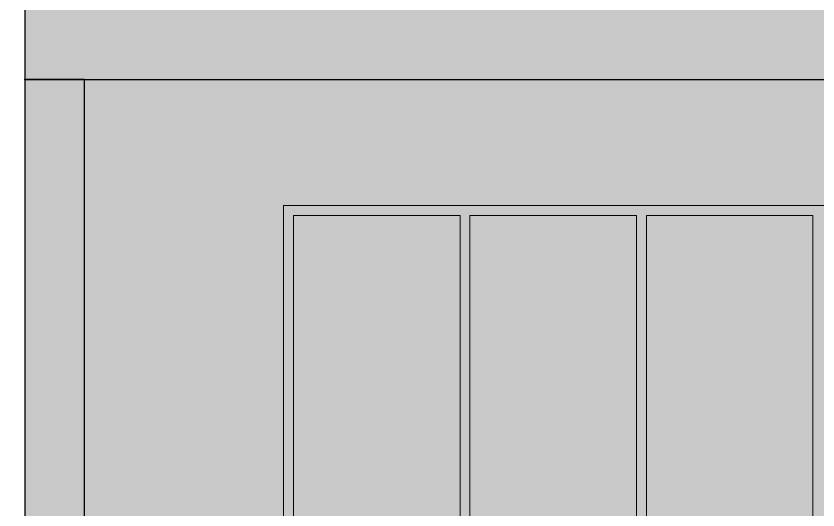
# Model space of a CAD drawing. Header units: millimetres. Extents: x 56222 to 163527, y -177397 to -121287.
# Drawn here: x 154924 to 155044.9, y -173363.7 to -173289.2 of the extents above; entities that cross this region are included whole.
import ezdxf

# ---------------------------------------------------------------- set-up
doc = ezdxf.new("R2010")
doc.units = ezdxf.units.MM
doc.header["$MEASUREMENT"] = 0
doc.linetypes.add('ACAD_ISO02W100', pattern=[15, 12, -3])
for name, color, linetype, lineweight in [('@~LEVEL GRID LINE', 43, 'ACAD_ISO02W100', 9), ('ELEVATION', 250, 'Continuous', 9), ('ELEVATION ( D~W~RaiL )', 250, 'Continuous', 9), ('ELEVATION ( WALL COLOUR ) X_', 7, 'Continuous', 9), ('SECTION ( D~W~RaiL )', 250, 'Continuous', 18)]:
    doc.layers.add(name, color=color, linetype=linetype, lineweight=lineweight)
doc.layers.add('ELEVATION ( GLASS COLOUR ) X_', color=7, linetype='Continuous')
doc.layers.add('ELEVATION )~BOUNDRY ~( WALL COLOUR ) _', color=7, linetype='Continuous')

msp = doc.modelspace()

# ---------------------------------------------------------------- hatches: boundary and pattern name
at = {"layer": 'ELEVATION'}
h = msp.add_hatch(color=253, dxfattribs=at)
h.set_gradient(color1=(154, 163, 167), color2=(184, 191, 193), one_color=1, tint=0.74, name='CYLINDER')
h.paths.add_polyline_path([(154925.3106, -173404.80351), (154934.3106, -173404.80351), (154934.3106, -173298.80351), (154925.3106, -173298.80351)])
h = msp.add_hatch(color=31, dxfattribs=at)
h.set_gradient(color1=(255, 184, 112), color2=(255, 207, 158), one_color=1, tint=0.81)
h.paths.add_polyline_path([(154934.3106, -173298.80351), (155093.3106, -173298.80351), (155093.3106, -173404.80351), (154934.3106, -173404.80351)])
h.paths.add_polyline_path([(154964.3106, -173404.80351), (154964.3106, -173317.80351), (155072.3106, -173317.80351), (155072.3106, -173404.80351)], flags=16)
at = {"layer": 'ELEVATION ( GLASS COLOUR ) X_'}
h = msp.add_hatch(color=254, dxfattribs=at)
h.set_gradient(color1=(196, 215, 217), color2=(243, 247, 247), one_color=1, tint=0.96, name='CYLINDER')
h.paths.add_polyline_path([(154964.3106, -173317.80351), (155072.3106, -173317.80351), (155072.3106, -173404.80351), (154964.3106, -173404.80351)])
at = {"layer": 'ELEVATION ( WALL COLOUR ) X_'}
h = msp.add_hatch(color=253, dxfattribs=at)
h.set_gradient(color1=(154, 163, 167), color2=(184, 191, 193), rotation=90, one_color=1, tint=0.74, name='CYLINDER')
h.paths.add_polyline_path([(155093.3106, -173272.80351), (154925.3106, -173272.80351), (154925.3106, -173298.80351), (155093.3106, -173298.80351)])

# ---------------------------------------------------------------- linework, layer by layer
at = {"layer": '@~LEVEL GRID LINE', "color": 6}
msp.add_line((154805.18684, -173298.80351), (155469.36204, -173298.80351), dxfattribs=at)
at = {"layer": 'ELEVATION'}
for p, q in [((154925.3106, -173430.80351), (154925.3106, -173272.80351)), ((154925.3106, -173298.80351), (154925.3106, -173272.80351)), ((154925.3106, -173298.80351), (155093.3106, -173298.80351)), ((154934.3106, -173404.80351), (154934.3106, -173298.80351))]:
    msp.add_line(p, q, dxfattribs=at)
at = {"layer": 'ELEVATION ( D~W~RaiL )'}
for points in [[(154964.3106, -173317.80351), (155072.3106, -173317.80351), (155072.3106, -173404.80351), (154964.3106, -173404.80351)], [(154965.8106, -173319.30351), (154990.9356, -173319.30351), (154990.9356, -173404.80351), (154965.8106, -173404.80351)], [(154992.4356, -173319.30351), (155017.5606, -173319.30351), (155017.5606, -173404.80351), (154992.4356, -173404.80351)], [(155019.0606, -173319.30351), (155044.1856, -173319.30351), (155044.1856, -173404.80351), (155019.0606, -173404.80351)]]:
    msp.add_lwpolyline(points, close=True, dxfattribs=at)
at = {"layer": 'ELEVATION )~BOUNDRY ~( WALL COLOUR ) _'}
for points in [[(155093.3106, -173272.80351), (154925.3106, -173272.80351), (154925.3106, -173298.80351), (155093.3106, -173298.80351)], [(154925.3106, -173404.80351), (154934.3106, -173404.80351), (154934.3106, -173298.80351), (154925.3106, -173298.80351)], [(154934.3106, -173298.80351), (155093.3106, -173298.80351), (155093.3106, -173404.80351), (154934.3106, -173404.80351)]]:
    msp.add_lwpolyline(points, close=True, dxfattribs=at)
at = {"layer": 'SECTION ( D~W~RaiL )'}
msp.add_lwpolyline([(154964.3106, -173404.80351), (154964.3106, -173317.80351), (155072.3106, -173317.80351), (155072.3106, -173404.80351), (154964.3106, -173404.80351)], dxfattribs=at)

doc.saveas('drawing.dxf')
